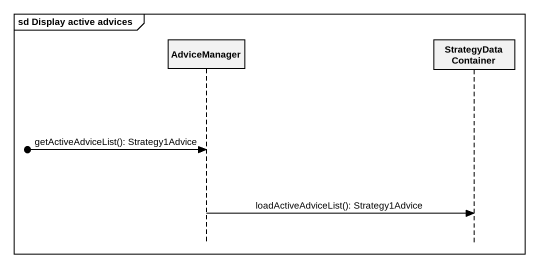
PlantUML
@startuml
mainframe sd Display active advices
hide footbox
participant AdviceManager
participant StrategyDataContainer

[o-> AdviceManager : getActiveAdviceList(): Strategy1Advice
AdviceManager -> StrategyDataContainer : loadActiveAdviceList(): Strategy1Advice
@enduml
